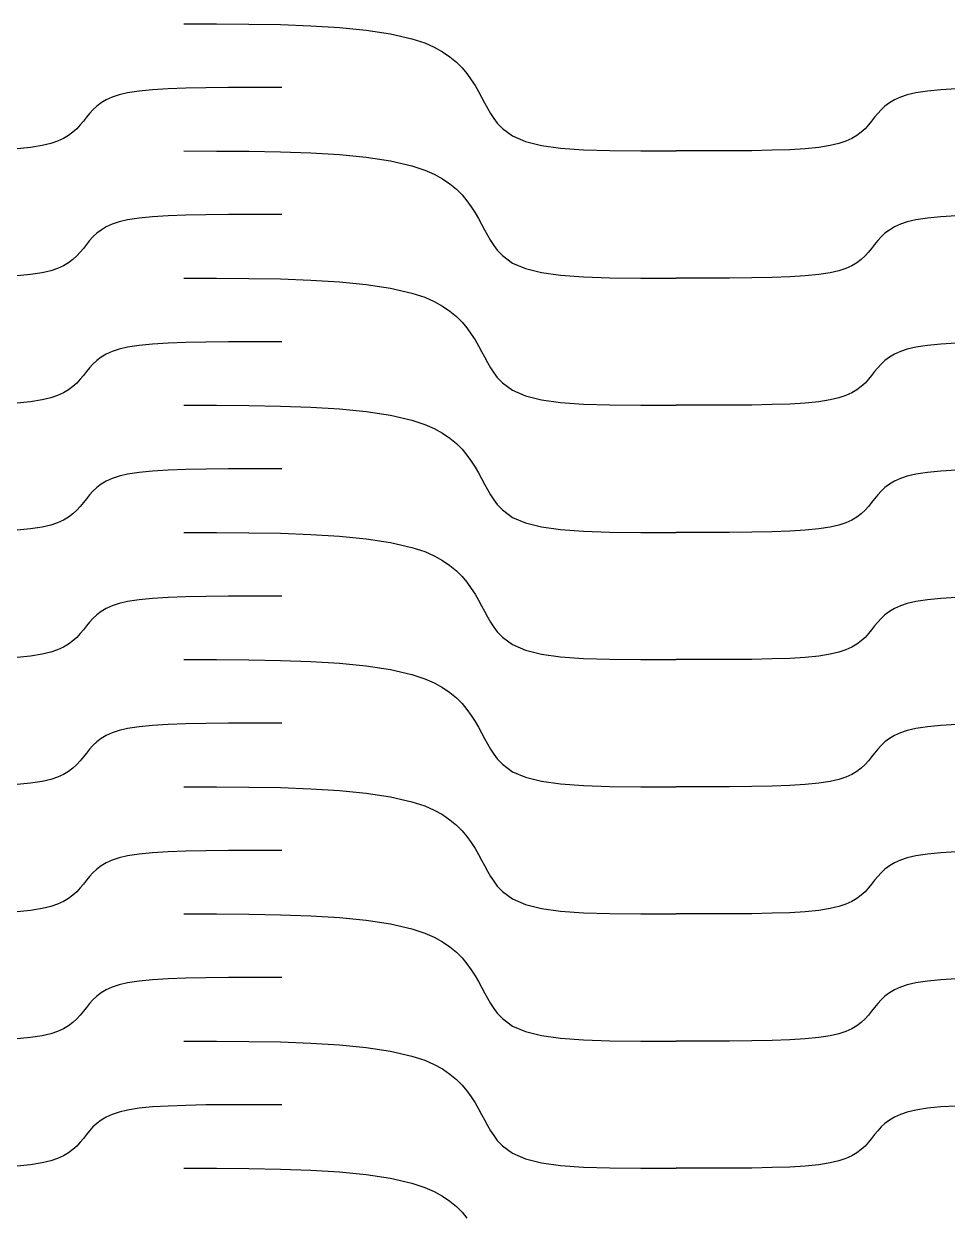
# Model space of a CAD drawing. Extents: x -53 to 53, y -74 to 74.
# Drawn here: x -27.9 to -3.3, y 0.07 to 31.81 of the extents above; entities that cross this region are included whole.
import ezdxf

# ---------------------------------------------------------------- set-up
doc = ezdxf.new("R2010")
doc.units = 0
doc.header["$MEASUREMENT"] = 0
doc.layers.get('0').update_dxf_attribs({"linetype": 'CONTINUOUS'})

msp = doc.modelspace()

# ---------------------------------------------------------------- linework, layer by layer
for p, q in [((-23.644, 31.811), (-22.771, 31.81)), ((-22.771, 31.81), (-21.908, 31.804)), ((-21.908, 31.804), (-21.067, 31.79)), ((-21.067, 31.79), (-20.259, 31.761)), ((-20.259, 31.761), (-19.494, 31.714)), ((-19.494, 31.714), (-18.783, 31.643)), ((-18.783, 31.643), (-18.137, 31.544)), ((-18.137, 31.544), (-17.566, 31.413)), ((-17.566, 31.413), (-17.225, 31.301)), ((-17.225, 31.301), (-16.971, 31.191)), ((-16.971, 31.191), (-16.748, 31.068)), ((-16.748, 31.068), (-16.552, 30.934)), ((-16.552, 30.934), (-16.38, 30.791)), ((-16.38, 30.791), (-16.23, 30.64)), ((-16.23, 30.64), (-16.098, 30.484)), ((-16.098, 30.484), (-15.982, 30.322)), ((-15.982, 30.322), (-15.883, 30.164)), ((-15.883, 30.164), (-15.795, 30.012)), ((-25.552, 29.859), (-25.71, 29.787)), ((-25.367, 29.921), (-25.552, 29.859)), ((-25.139, 29.973), (-25.367, 29.921)), ((-24.832, 30.021), (-25.139, 29.973)), ((-24.473, 30.056), (-24.832, 30.021)), ((-24.059, 30.082), (-24.473, 30.056)), ((-23.587, 30.099), (-24.059, 30.082)), ((-23.052, 30.109), (-23.587, 30.099)), ((-22.45, 30.114), (-23.052, 30.109)), ((-21.778, 30.116), (-22.45, 30.114)), ((-21.031, 30.117), (-21.778, 30.116)), ((-15.795, 30.012), (-15.713, 29.86)), ((-15.713, 29.86), (-15.633, 29.71)), ((-4.552, 29.859), (-4.71, 29.787)), ((-4.367, 29.921), (-4.552, 29.859)), ((-4.139, 29.973), (-4.367, 29.921)), ((-3.832, 30.021), (-4.139, 29.973)), ((-3.473, 30.056), (-3.832, 30.021)), ((-3.059, 30.082), (-3.473, 30.056)), ((-26.063, 29.523), (-26.154, 29.424)), ((-25.962, 29.618), (-26.063, 29.523)), ((-25.845, 29.706), (-25.962, 29.618)), ((-25.71, 29.787), (-25.845, 29.706)), ((-15.633, 29.71), (-15.554, 29.565)), ((-15.554, 29.565), (-15.473, 29.425)), ((-5.063, 29.523), (-5.154, 29.424)), ((-4.962, 29.618), (-5.063, 29.523)), ((-4.845, 29.706), (-4.962, 29.618)), ((-4.71, 29.787), (-4.845, 29.706)), ((-26.319, 29.218), (-26.402, 29.116)), ((-26.238, 29.322), (-26.319, 29.218)), ((-26.154, 29.424), (-26.238, 29.322)), ((-15.473, 29.425), (-15.386, 29.292)), ((-15.386, 29.292), (-15.292, 29.168)), ((-5.319, 29.218), (-5.402, 29.116)), ((-5.238, 29.322), (-5.319, 29.218)), ((-5.154, 29.424), (-5.238, 29.322)), ((-26.595, 28.922), (-26.711, 28.834)), ((-26.493, 29.016), (-26.595, 28.922)), ((-26.402, 29.116), (-26.493, 29.016)), ((-15.292, 29.168), (-15.156, 29.023)), ((-15.156, 29.023), (-14.882, 28.826)), ((-5.595, 28.922), (-5.711, 28.834)), ((-5.493, 29.016), (-5.595, 28.922)), ((-5.402, 29.116), (-5.493, 29.016)), ((-27.418, 28.566), (-27.725, 28.519)), ((-27.189, 28.619), (-27.418, 28.566)), ((-27.005, 28.681), (-27.189, 28.619)), ((-26.847, 28.753), (-27.005, 28.681)), ((-26.711, 28.834), (-26.847, 28.753)), ((-14.882, 28.826), (-14.537, 28.678)), ((-14.537, 28.678), (-14.113, 28.571)), ((-14.113, 28.571), (-13.603, 28.5)), ((-6.418, 28.566), (-6.725, 28.519)), ((-6.189, 28.619), (-6.418, 28.566)), ((-6.005, 28.681), (-6.189, 28.619)), ((-5.847, 28.753), (-6.005, 28.681)), ((-5.711, 28.834), (-5.847, 28.753)), ((-27.725, 28.519), (-28.084, 28.483)), ((-23.644, 28.423), (-22.771, 28.422)), ((-22.771, 28.422), (-21.908, 28.417)), ((-21.908, 28.417), (-21.067, 28.402)), ((-21.067, 28.402), (-20.259, 28.374)), ((-20.259, 28.374), (-19.494, 28.326)), ((-19.494, 28.326), (-18.783, 28.256)), ((-18.783, 28.256), (-18.137, 28.157)), ((-13.603, 28.5), (-12.997, 28.456)), ((-12.997, 28.456), (-12.288, 28.433)), ((-12.288, 28.433), (-11.467, 28.424)), ((-11.467, 28.424), (-10.525, 28.423)), ((-9.779, 28.423), (-10.525, 28.423)), ((-9.107, 28.425), (-9.779, 28.423)), ((-8.505, 28.43), (-9.107, 28.425)), ((-7.97, 28.441), (-8.505, 28.43)), ((-7.498, 28.458), (-7.97, 28.441)), ((-7.084, 28.483), (-7.498, 28.458)), ((-6.725, 28.519), (-7.084, 28.483)), ((-18.137, 28.157), (-17.566, 28.026)), ((-17.566, 28.026), (-17.225, 27.914)), ((-17.225, 27.914), (-16.971, 27.804)), ((-16.971, 27.804), (-16.748, 27.681)), ((-16.748, 27.681), (-16.552, 27.547)), ((-16.552, 27.547), (-16.38, 27.404)), ((-16.38, 27.404), (-16.23, 27.253)), ((-16.23, 27.253), (-16.098, 27.096)), ((-16.098, 27.096), (-15.982, 26.935)), ((-24.473, 26.669), (-24.832, 26.633)), ((-24.059, 26.694), (-24.473, 26.669)), ((-23.587, 26.711), (-24.059, 26.694)), ((-23.052, 26.722), (-23.587, 26.711)), ((-22.45, 26.727), (-23.052, 26.722)), ((-21.778, 26.729), (-22.45, 26.727)), ((-21.031, 26.729), (-21.778, 26.729)), ((-15.982, 26.935), (-15.883, 26.777)), ((-15.883, 26.777), (-15.795, 26.624)), ((-3.473, 26.669), (-3.832, 26.633)), ((-3.059, 26.694), (-3.473, 26.669)), ((-25.71, 26.399), (-25.845, 26.318)), ((-25.552, 26.471), (-25.71, 26.399)), ((-25.367, 26.533), (-25.552, 26.471)), ((-25.139, 26.586), (-25.367, 26.533)), ((-24.832, 26.633), (-25.139, 26.586)), ((-15.795, 26.624), (-15.713, 26.472)), ((-15.713, 26.472), (-15.633, 26.323)), ((-4.71, 26.399), (-4.845, 26.318)), ((-4.552, 26.471), (-4.71, 26.399)), ((-4.367, 26.533), (-4.552, 26.471)), ((-4.139, 26.586), (-4.367, 26.533)), ((-3.832, 26.633), (-4.139, 26.586)), ((-26.154, 26.037), (-26.238, 25.934)), ((-26.063, 26.136), (-26.154, 26.037)), ((-25.962, 26.23), (-26.063, 26.136)), ((-25.845, 26.318), (-25.962, 26.23)), ((-15.633, 26.323), (-15.554, 26.178)), ((-15.554, 26.178), (-15.473, 26.038)), ((-15.473, 26.038), (-15.386, 25.905)), ((-5.154, 26.037), (-5.238, 25.934)), ((-5.063, 26.136), (-5.154, 26.037)), ((-4.962, 26.23), (-5.063, 26.136)), ((-4.845, 26.318), (-4.962, 26.23)), ((-26.402, 25.728), (-26.493, 25.629)), ((-26.319, 25.83), (-26.402, 25.728)), ((-26.238, 25.934), (-26.319, 25.83)), ((-15.386, 25.905), (-15.292, 25.78)), ((-15.292, 25.78), (-15.156, 25.636)), ((-5.402, 25.728), (-5.493, 25.629)), ((-5.319, 25.83), (-5.402, 25.728)), ((-5.238, 25.934), (-5.319, 25.83)), ((-26.711, 25.446), (-26.847, 25.365)), ((-26.595, 25.535), (-26.711, 25.446)), ((-26.493, 25.629), (-26.595, 25.535)), ((-15.156, 25.636), (-14.882, 25.439)), ((-14.882, 25.439), (-14.537, 25.291)), ((-5.711, 25.446), (-5.847, 25.365)), ((-5.595, 25.535), (-5.711, 25.446)), ((-5.493, 25.629), (-5.595, 25.535)), ((-27.725, 25.132), (-28.084, 25.096)), ((-27.418, 25.179), (-27.725, 25.132)), ((-27.189, 25.232), (-27.418, 25.179)), ((-27.005, 25.293), (-27.189, 25.232)), ((-26.847, 25.365), (-27.005, 25.293)), ((-14.537, 25.291), (-14.113, 25.184)), ((-14.113, 25.184), (-13.603, 25.112)), ((-13.603, 25.112), (-12.997, 25.068)), ((-7.084, 25.096), (-7.498, 25.07)), ((-6.725, 25.132), (-7.084, 25.096)), ((-6.418, 25.179), (-6.725, 25.132)), ((-6.189, 25.232), (-6.418, 25.179)), ((-6.005, 25.293), (-6.189, 25.232)), ((-5.847, 25.365), (-6.005, 25.293)), ((-23.644, 25.036), (-22.771, 25.035)), ((-22.771, 25.035), (-21.908, 25.03)), ((-21.908, 25.03), (-21.067, 25.015)), ((-21.067, 25.015), (-20.259, 24.986)), ((-20.259, 24.986), (-19.494, 24.939)), ((-19.494, 24.939), (-18.783, 24.868)), ((-18.783, 24.868), (-18.137, 24.77)), ((-18.137, 24.77), (-17.566, 24.638)), ((-12.997, 25.068), (-12.288, 25.045)), ((-12.288, 25.045), (-11.467, 25.037)), ((-11.467, 25.037), (-10.525, 25.035)), ((-9.779, 25.036), (-10.525, 25.035)), ((-9.107, 25.038), (-9.779, 25.036)), ((-8.505, 25.043), (-9.107, 25.038)), ((-7.97, 25.053), (-8.505, 25.043)), ((-7.498, 25.07), (-7.97, 25.053)), ((-17.566, 24.638), (-17.225, 24.527)), ((-17.225, 24.527), (-16.971, 24.416)), ((-16.971, 24.416), (-16.748, 24.293)), ((-16.748, 24.293), (-16.552, 24.16)), ((-16.552, 24.16), (-16.38, 24.016)), ((-16.38, 24.016), (-16.23, 23.866)), ((-16.23, 23.866), (-16.098, 23.709)), ((-16.098, 23.709), (-15.982, 23.548)), ((-15.982, 23.548), (-15.883, 23.39)), ((-25.139, 23.198), (-25.367, 23.146)), ((-24.832, 23.246), (-25.139, 23.198)), ((-24.473, 23.281), (-24.832, 23.246)), ((-24.059, 23.307), (-24.473, 23.281)), ((-23.587, 23.324), (-24.059, 23.307)), ((-23.052, 23.334), (-23.587, 23.324)), ((-22.45, 23.34), (-23.052, 23.334)), ((-21.778, 23.342), (-22.45, 23.34)), ((-21.031, 23.342), (-21.778, 23.342)), ((-15.883, 23.39), (-15.795, 23.237)), ((-15.795, 23.237), (-15.713, 23.085)), ((-4.139, 23.198), (-4.367, 23.146)), ((-3.832, 23.246), (-4.139, 23.198)), ((-3.473, 23.281), (-3.832, 23.246)), ((-3.059, 23.307), (-3.473, 23.281)), ((-25.845, 22.931), (-25.962, 22.843)), ((-25.71, 23.012), (-25.845, 22.931)), ((-25.552, 23.084), (-25.71, 23.012)), ((-25.367, 23.146), (-25.552, 23.084)), ((-15.713, 23.085), (-15.633, 22.936)), ((-15.633, 22.936), (-15.554, 22.79)), ((-4.845, 22.931), (-4.962, 22.843)), ((-4.71, 23.012), (-4.845, 22.931)), ((-4.552, 23.084), (-4.71, 23.012)), ((-4.367, 23.146), (-4.552, 23.084)), ((-26.238, 22.547), (-26.319, 22.443)), ((-26.154, 22.649), (-26.238, 22.547)), ((-26.063, 22.748), (-26.154, 22.649)), ((-25.962, 22.843), (-26.063, 22.748)), ((-15.554, 22.79), (-15.473, 22.65)), ((-15.473, 22.65), (-15.386, 22.517)), ((-5.238, 22.547), (-5.319, 22.443)), ((-5.154, 22.649), (-5.238, 22.547)), ((-5.063, 22.748), (-5.154, 22.649)), ((-4.962, 22.843), (-5.063, 22.748)), ((-26.493, 22.242), (-26.595, 22.147)), ((-26.402, 22.341), (-26.493, 22.242)), ((-26.319, 22.443), (-26.402, 22.341)), ((-15.386, 22.517), (-15.292, 22.393)), ((-15.292, 22.393), (-15.156, 22.248)), ((-15.156, 22.248), (-14.882, 22.051)), ((-5.493, 22.242), (-5.595, 22.147)), ((-5.402, 22.341), (-5.493, 22.242)), ((-5.319, 22.443), (-5.402, 22.341)), ((-27.005, 21.906), (-27.189, 21.844)), ((-26.847, 21.978), (-27.005, 21.906)), ((-26.711, 22.059), (-26.847, 21.978)), ((-26.595, 22.147), (-26.711, 22.059)), ((-14.882, 22.051), (-14.537, 21.903)), ((-14.537, 21.903), (-14.113, 21.796)), ((-6.005, 21.906), (-6.189, 21.844)), ((-5.847, 21.978), (-6.005, 21.906)), ((-5.711, 22.059), (-5.847, 21.978)), ((-5.595, 22.147), (-5.711, 22.059)), ((-27.725, 21.744), (-28.084, 21.709)), ((-27.418, 21.791), (-27.725, 21.744)), ((-27.189, 21.844), (-27.418, 21.791)), ((-23.644, 21.648), (-22.771, 21.648)), ((-22.771, 21.648), (-21.908, 21.642)), ((-21.908, 21.642), (-21.067, 21.627)), ((-21.067, 21.627), (-20.259, 21.599)), ((-20.259, 21.599), (-19.494, 21.551)), ((-14.113, 21.796), (-13.603, 21.725)), ((-13.603, 21.725), (-12.997, 21.681)), ((-12.997, 21.681), (-12.288, 21.658)), ((-12.288, 21.658), (-11.467, 21.649)), ((-11.467, 21.649), (-10.525, 21.648)), ((-9.779, 21.648), (-10.525, 21.648)), ((-9.107, 21.65), (-9.779, 21.648)), ((-8.505, 21.656), (-9.107, 21.65)), ((-7.97, 21.666), (-8.505, 21.656)), ((-7.498, 21.683), (-7.97, 21.666)), ((-7.084, 21.709), (-7.498, 21.683)), ((-6.725, 21.744), (-7.084, 21.709)), ((-6.418, 21.791), (-6.725, 21.744)), ((-6.189, 21.844), (-6.418, 21.791)), ((-19.494, 21.551), (-18.783, 21.481)), ((-18.783, 21.481), (-18.137, 21.382)), ((-18.137, 21.382), (-17.566, 21.251)), ((-17.566, 21.251), (-17.225, 21.139)), ((-17.225, 21.139), (-16.971, 21.029)), ((-16.971, 21.029), (-16.748, 20.906)), ((-16.748, 20.906), (-16.552, 20.772)), ((-16.552, 20.772), (-16.38, 20.629)), ((-16.38, 20.629), (-16.23, 20.478)), ((-16.23, 20.478), (-16.098, 20.321)), ((-16.098, 20.321), (-15.982, 20.16)), ((-15.982, 20.16), (-15.883, 20.002)), ((-15.883, 20.002), (-15.795, 19.849)), ((-25.552, 19.696), (-25.71, 19.624)), ((-25.367, 19.758), (-25.552, 19.696)), ((-25.139, 19.811), (-25.367, 19.758)), ((-24.832, 19.858), (-25.139, 19.811)), ((-24.473, 19.894), (-24.832, 19.858)), ((-24.059, 19.919), (-24.473, 19.894)), ((-23.587, 19.936), (-24.059, 19.919)), ((-23.052, 19.947), (-23.587, 19.936)), ((-22.45, 19.952), (-23.052, 19.947)), ((-21.778, 19.954), (-22.45, 19.952)), ((-21.031, 19.954), (-21.778, 19.954)), ((-15.795, 19.849), (-15.713, 19.697)), ((-15.713, 19.697), (-15.633, 19.548)), ((-4.552, 19.696), (-4.71, 19.624)), ((-4.367, 19.758), (-4.552, 19.696)), ((-4.139, 19.811), (-4.367, 19.758)), ((-3.832, 19.858), (-4.139, 19.811)), ((-3.473, 19.894), (-3.832, 19.858)), ((-3.059, 19.919), (-3.473, 19.894)), ((-26.063, 19.361), (-26.154, 19.262)), ((-25.962, 19.455), (-26.063, 19.361)), ((-25.845, 19.544), (-25.962, 19.455)), ((-25.71, 19.624), (-25.845, 19.544)), ((-15.633, 19.548), (-15.554, 19.403)), ((-15.554, 19.403), (-15.473, 19.263)), ((-5.063, 19.361), (-5.154, 19.262)), ((-4.962, 19.455), (-5.063, 19.361)), ((-4.845, 19.544), (-4.962, 19.455)), ((-4.71, 19.624), (-4.845, 19.544)), ((-26.319, 19.056), (-26.402, 18.953)), ((-26.238, 19.159), (-26.319, 19.056)), ((-26.154, 19.262), (-26.238, 19.159)), ((-15.473, 19.263), (-15.386, 19.13)), ((-15.386, 19.13), (-15.292, 19.005)), ((-5.319, 19.056), (-5.402, 18.953)), ((-5.238, 19.159), (-5.319, 19.056)), ((-5.154, 19.262), (-5.238, 19.159)), ((-26.595, 18.76), (-26.711, 18.671)), ((-26.493, 18.854), (-26.595, 18.76)), ((-26.402, 18.953), (-26.493, 18.854)), ((-15.292, 19.005), (-15.156, 18.861)), ((-15.156, 18.861), (-14.882, 18.664)), ((-5.595, 18.76), (-5.711, 18.671)), ((-5.493, 18.854), (-5.595, 18.76)), ((-5.402, 18.953), (-5.493, 18.854)), ((-27.189, 18.457), (-27.418, 18.404)), ((-27.005, 18.518), (-27.189, 18.457)), ((-26.847, 18.59), (-27.005, 18.518)), ((-26.711, 18.671), (-26.847, 18.59)), ((-14.882, 18.664), (-14.537, 18.516)), ((-14.537, 18.516), (-14.113, 18.409)), ((-14.113, 18.409), (-13.603, 18.337)), ((-6.189, 18.457), (-6.418, 18.404)), ((-6.005, 18.518), (-6.189, 18.457)), ((-5.847, 18.59), (-6.005, 18.518)), ((-5.711, 18.671), (-5.847, 18.59)), ((-27.725, 18.357), (-28.084, 18.321)), ((-27.418, 18.404), (-27.725, 18.357)), ((-23.644, 18.261), (-22.771, 18.26)), ((-22.771, 18.26), (-21.908, 18.255)), ((-21.908, 18.255), (-21.067, 18.24)), ((-21.067, 18.24), (-20.259, 18.211)), ((-20.259, 18.211), (-19.494, 18.164)), ((-19.494, 18.164), (-18.783, 18.093)), ((-18.783, 18.093), (-18.137, 17.995)), ((-13.603, 18.337), (-12.997, 18.293)), ((-12.997, 18.293), (-12.288, 18.271)), ((-12.288, 18.271), (-11.467, 18.262)), ((-11.467, 18.262), (-10.525, 18.261)), ((-9.779, 18.261), (-10.525, 18.261)), ((-9.107, 18.263), (-9.779, 18.261)), ((-8.505, 18.268), (-9.107, 18.263)), ((-7.97, 18.278), (-8.505, 18.268)), ((-7.498, 18.296), (-7.97, 18.278)), ((-7.084, 18.321), (-7.498, 18.296)), ((-6.725, 18.357), (-7.084, 18.321)), ((-6.418, 18.404), (-6.725, 18.357)), ((-18.137, 17.995), (-17.566, 17.863)), ((-17.566, 17.863), (-17.225, 17.752)), ((-17.225, 17.752), (-16.971, 17.641)), ((-16.971, 17.641), (-16.748, 17.518)), ((-16.748, 17.518), (-16.552, 17.385)), ((-16.552, 17.385), (-16.38, 17.241)), ((-16.38, 17.241), (-16.23, 17.091)), ((-16.23, 17.091), (-16.098, 16.934)), ((-16.098, 16.934), (-15.982, 16.773)), ((-24.473, 16.506), (-24.832, 16.471)), ((-24.059, 16.532), (-24.473, 16.506)), ((-23.587, 16.549), (-24.059, 16.532)), ((-23.052, 16.559), (-23.587, 16.549)), ((-22.45, 16.565), (-23.052, 16.559)), ((-21.778, 16.567), (-22.45, 16.565)), ((-21.031, 16.567), (-21.778, 16.567)), ((-15.982, 16.773), (-15.883, 16.615)), ((-15.883, 16.615), (-15.795, 16.462)), ((-3.473, 16.506), (-3.832, 16.471)), ((-3.059, 16.532), (-3.473, 16.506)), ((-25.71, 16.237), (-25.845, 16.156)), ((-25.552, 16.309), (-25.71, 16.237)), ((-25.367, 16.371), (-25.552, 16.309)), ((-25.139, 16.423), (-25.367, 16.371)), ((-24.832, 16.471), (-25.139, 16.423)), ((-15.795, 16.462), (-15.713, 16.31)), ((-15.713, 16.31), (-15.633, 16.161)), ((-4.71, 16.237), (-4.845, 16.156)), ((-4.552, 16.309), (-4.71, 16.237)), ((-4.367, 16.371), (-4.552, 16.309)), ((-4.139, 16.423), (-4.367, 16.371)), ((-3.832, 16.471), (-4.139, 16.423)), ((-26.154, 15.874), (-26.238, 15.772)), ((-26.063, 15.973), (-26.154, 15.874)), ((-25.962, 16.068), (-26.063, 15.973)), ((-25.845, 16.156), (-25.962, 16.068)), ((-15.633, 16.161), (-15.554, 16.015)), ((-15.554, 16.015), (-15.473, 15.875)), ((-15.473, 15.875), (-15.386, 15.742)), ((-5.154, 15.874), (-5.238, 15.772)), ((-5.063, 15.973), (-5.154, 15.874)), ((-4.962, 16.068), (-5.063, 15.973)), ((-4.845, 16.156), (-4.962, 16.068)), ((-26.402, 15.566), (-26.493, 15.467)), ((-26.319, 15.668), (-26.402, 15.566)), ((-26.238, 15.772), (-26.319, 15.668)), ((-15.386, 15.742), (-15.292, 15.618)), ((-15.292, 15.618), (-15.156, 15.473)), ((-5.402, 15.566), (-5.493, 15.467)), ((-5.319, 15.668), (-5.402, 15.566)), ((-5.238, 15.772), (-5.319, 15.668)), ((-26.711, 15.284), (-26.847, 15.203)), ((-26.595, 15.372), (-26.711, 15.284)), ((-26.493, 15.467), (-26.595, 15.372)), ((-15.156, 15.473), (-14.882, 15.276)), ((-14.882, 15.276), (-14.537, 15.128)), ((-5.711, 15.284), (-5.847, 15.203)), ((-5.595, 15.372), (-5.711, 15.284)), ((-5.493, 15.467), (-5.595, 15.372)), ((-27.725, 14.969), (-28.084, 14.934)), ((-27.418, 15.017), (-27.725, 14.969)), ((-27.189, 15.069), (-27.418, 15.017)), ((-27.005, 15.131), (-27.189, 15.069)), ((-26.847, 15.203), (-27.005, 15.131)), ((-14.537, 15.128), (-14.113, 15.022)), ((-14.113, 15.022), (-13.603, 14.95)), ((-13.603, 14.95), (-12.997, 14.906)), ((-7.084, 14.934), (-7.498, 14.908)), ((-6.725, 14.969), (-7.084, 14.934)), ((-6.418, 15.017), (-6.725, 14.969)), ((-6.189, 15.069), (-6.418, 15.017)), ((-6.005, 15.131), (-6.189, 15.069)), ((-5.847, 15.203), (-6.005, 15.131)), ((-23.644, 14.873), (-22.771, 14.873)), ((-22.771, 14.873), (-21.908, 14.867)), ((-21.908, 14.867), (-21.067, 14.852)), ((-21.067, 14.852), (-20.259, 14.824)), ((-20.259, 14.824), (-19.494, 14.776)), ((-19.494, 14.776), (-18.783, 14.706)), ((-18.783, 14.706), (-18.137, 14.607)), ((-18.137, 14.607), (-17.566, 14.476)), ((-12.997, 14.906), (-12.288, 14.883)), ((-12.288, 14.883), (-11.467, 14.874)), ((-11.467, 14.874), (-10.525, 14.873)), ((-9.779, 14.873), (-10.525, 14.873)), ((-9.107, 14.875), (-9.779, 14.873)), ((-8.505, 14.881), (-9.107, 14.875)), ((-7.97, 14.891), (-8.505, 14.881)), ((-7.498, 14.908), (-7.97, 14.891)), ((-17.566, 14.476), (-17.225, 14.364)), ((-17.225, 14.364), (-16.971, 14.254)), ((-16.971, 14.254), (-16.748, 14.131)), ((-16.748, 14.131), (-16.552, 13.997)), ((-16.552, 13.997), (-16.38, 13.854)), ((-16.38, 13.854), (-16.23, 13.703)), ((-16.23, 13.703), (-16.098, 13.546)), ((-16.098, 13.546), (-15.982, 13.385)), ((-15.982, 13.385), (-15.883, 13.227)), ((-25.139, 13.036), (-25.367, 12.983)), ((-24.832, 13.083), (-25.139, 13.036)), ((-24.473, 13.119), (-24.832, 13.083)), ((-24.059, 13.144), (-24.473, 13.119)), ((-23.587, 13.161), (-24.059, 13.144)), ((-23.052, 13.172), (-23.587, 13.161)), ((-22.45, 13.177), (-23.052, 13.172)), ((-21.778, 13.179), (-22.45, 13.177)), ((-21.031, 13.179), (-21.778, 13.179)), ((-15.883, 13.227), (-15.795, 13.074)), ((-15.795, 13.074), (-15.713, 12.923)), ((-4.139, 13.036), (-4.367, 12.983)), ((-3.832, 13.083), (-4.139, 13.036)), ((-3.473, 13.119), (-3.832, 13.083)), ((-3.059, 13.144), (-3.473, 13.119)), ((-25.845, 12.769), (-25.962, 12.68)), ((-25.71, 12.849), (-25.845, 12.769)), ((-25.552, 12.921), (-25.71, 12.849)), ((-25.367, 12.983), (-25.552, 12.921)), ((-15.713, 12.923), (-15.633, 12.773)), ((-15.633, 12.773), (-15.554, 12.628)), ((-4.845, 12.769), (-4.962, 12.68)), ((-4.71, 12.849), (-4.845, 12.769)), ((-4.552, 12.921), (-4.71, 12.849)), ((-4.367, 12.983), (-4.552, 12.921)), ((-26.238, 12.385), (-26.319, 12.281)), ((-26.154, 12.487), (-26.238, 12.385)), ((-26.063, 12.586), (-26.154, 12.487)), ((-25.962, 12.68), (-26.063, 12.586)), ((-15.554, 12.628), (-15.473, 12.488)), ((-15.473, 12.488), (-15.386, 12.355)), ((-5.238, 12.385), (-5.319, 12.281)), ((-5.154, 12.487), (-5.238, 12.385)), ((-5.063, 12.586), (-5.154, 12.487)), ((-4.962, 12.68), (-5.063, 12.586)), ((-26.493, 12.079), (-26.595, 11.985)), ((-26.402, 12.178), (-26.493, 12.079)), ((-26.319, 12.281), (-26.402, 12.178)), ((-15.386, 12.355), (-15.292, 12.23)), ((-15.292, 12.23), (-15.156, 12.086)), ((-15.156, 12.086), (-14.882, 11.889)), ((-5.493, 12.079), (-5.595, 11.985)), ((-5.402, 12.178), (-5.493, 12.079)), ((-5.319, 12.281), (-5.402, 12.178)), ((-27.005, 11.743), (-27.189, 11.682)), ((-26.847, 11.816), (-27.005, 11.743)), ((-26.711, 11.896), (-26.847, 11.816)), ((-26.595, 11.985), (-26.711, 11.896)), ((-14.882, 11.889), (-14.537, 11.741)), ((-6.005, 11.743), (-6.189, 11.682)), ((-5.847, 11.816), (-6.005, 11.743)), ((-5.711, 11.896), (-5.847, 11.816)), ((-5.595, 11.985), (-5.711, 11.896)), ((-27.725, 11.582), (-28.084, 11.546)), ((-27.418, 11.629), (-27.725, 11.582)), ((-27.189, 11.682), (-27.418, 11.629)), ((-23.644, 11.486), (-22.771, 11.485)), ((-22.771, 11.485), (-21.908, 11.48)), ((-21.908, 11.48), (-21.067, 11.465)), ((-21.067, 11.465), (-20.259, 11.436)), ((-20.259, 11.436), (-19.494, 11.389)), ((-14.537, 11.741), (-14.113, 11.634)), ((-14.113, 11.634), (-13.603, 11.562)), ((-13.603, 11.562), (-12.997, 11.518)), ((-12.997, 11.518), (-12.288, 11.496)), ((-12.288, 11.496), (-11.467, 11.487)), ((-11.467, 11.487), (-10.525, 11.486)), ((-9.779, 11.486), (-10.525, 11.486)), ((-9.107, 11.488), (-9.779, 11.486)), ((-8.505, 11.493), (-9.107, 11.488)), ((-7.97, 11.504), (-8.505, 11.493)), ((-7.498, 11.521), (-7.97, 11.504)), ((-7.084, 11.546), (-7.498, 11.521)), ((-6.725, 11.582), (-7.084, 11.546)), ((-6.418, 11.629), (-6.725, 11.582)), ((-6.189, 11.682), (-6.418, 11.629)), ((-19.494, 11.389), (-18.783, 11.318)), ((-18.783, 11.318), (-18.137, 11.22)), ((-18.137, 11.22), (-17.566, 11.089)), ((-17.566, 11.089), (-17.225, 10.977)), ((-17.225, 10.977), (-16.971, 10.866)), ((-16.971, 10.866), (-16.748, 10.744)), ((-16.748, 10.744), (-16.552, 10.61)), ((-16.552, 10.61), (-16.38, 10.467)), ((-16.38, 10.467), (-16.23, 10.316)), ((-16.23, 10.316), (-16.098, 10.159)), ((-16.098, 10.159), (-15.982, 9.998)), ((-15.982, 9.998), (-15.883, 9.84)), ((-15.883, 9.84), (-15.795, 9.687)), ((-25.552, 9.534), (-25.71, 9.462)), ((-25.367, 9.596), (-25.552, 9.534)), ((-25.139, 9.648), (-25.367, 9.596)), ((-24.832, 9.696), (-25.139, 9.648)), ((-24.473, 9.731), (-24.832, 9.696)), ((-24.059, 9.757), (-24.473, 9.731)), ((-23.587, 9.774), (-24.059, 9.757)), ((-23.052, 9.784), (-23.587, 9.774)), ((-22.45, 9.79), (-23.052, 9.784)), ((-21.778, 9.792), (-22.45, 9.79)), ((-21.031, 9.792), (-21.778, 9.792)), ((-15.795, 9.687), (-15.713, 9.535)), ((-15.713, 9.535), (-15.633, 9.386)), ((-4.552, 9.534), (-4.71, 9.462)), ((-4.367, 9.596), (-4.552, 9.534)), ((-4.139, 9.648), (-4.367, 9.596)), ((-3.832, 9.696), (-4.139, 9.648)), ((-3.473, 9.731), (-3.832, 9.696)), ((-3.059, 9.757), (-3.473, 9.731)), ((-25.962, 9.293), (-26.063, 9.198)), ((-25.845, 9.381), (-25.962, 9.293)), ((-25.71, 9.462), (-25.845, 9.381)), ((-15.633, 9.386), (-15.554, 9.24)), ((-15.554, 9.24), (-15.473, 9.101)), ((-4.962, 9.293), (-5.063, 9.198)), ((-4.845, 9.381), (-4.962, 9.293)), ((-4.71, 9.462), (-4.845, 9.381)), ((-26.319, 8.893), (-26.402, 8.791)), ((-26.238, 8.997), (-26.319, 8.893)), ((-26.154, 9.099), (-26.238, 8.997)), ((-26.063, 9.198), (-26.154, 9.099)), ((-15.473, 9.101), (-15.386, 8.968)), ((-15.386, 8.968), (-15.292, 8.843)), ((-5.319, 8.893), (-5.402, 8.791)), ((-5.238, 8.997), (-5.319, 8.893)), ((-5.154, 9.099), (-5.238, 8.997)), ((-5.063, 9.198), (-5.154, 9.099)), ((-26.595, 8.597), (-26.711, 8.509)), ((-26.493, 8.692), (-26.595, 8.597)), ((-26.402, 8.791), (-26.493, 8.692)), ((-15.292, 8.843), (-15.156, 8.698)), ((-15.156, 8.698), (-14.882, 8.502)), ((-5.595, 8.597), (-5.711, 8.509)), ((-5.493, 8.692), (-5.595, 8.597)), ((-5.402, 8.791), (-5.493, 8.692)), ((-27.189, 8.294), (-27.418, 8.242)), ((-27.005, 8.356), (-27.189, 8.294)), ((-26.847, 8.428), (-27.005, 8.356)), ((-26.711, 8.509), (-26.847, 8.428)), ((-14.882, 8.502), (-14.537, 8.353)), ((-14.537, 8.353), (-14.113, 8.247)), ((-6.189, 8.294), (-6.418, 8.242)), ((-6.005, 8.356), (-6.189, 8.294)), ((-5.847, 8.428), (-6.005, 8.356)), ((-5.711, 8.509), (-5.847, 8.428)), ((-27.725, 8.194), (-28.084, 8.159)), ((-27.418, 8.242), (-27.725, 8.194)), ((-23.644, 8.098), (-22.771, 8.098)), ((-22.771, 8.098), (-21.908, 8.092)), ((-21.908, 8.092), (-21.067, 8.078)), ((-21.067, 8.078), (-20.259, 8.049)), ((-20.259, 8.049), (-19.494, 8.001)), ((-19.494, 8.001), (-18.783, 7.931)), ((-14.113, 8.247), (-13.603, 8.175)), ((-13.603, 8.175), (-12.997, 8.131)), ((-12.997, 8.131), (-12.288, 8.108)), ((-12.288, 8.108), (-11.467, 8.1)), ((-11.467, 8.1), (-10.525, 8.098)), ((-9.779, 8.098), (-10.525, 8.098)), ((-9.107, 8.1), (-9.779, 8.098)), ((-8.505, 8.106), (-9.107, 8.1)), ((-7.97, 8.116), (-8.505, 8.106)), ((-7.498, 8.133), (-7.97, 8.116)), ((-7.084, 8.159), (-7.498, 8.133)), ((-6.725, 8.194), (-7.084, 8.159)), ((-6.418, 8.242), (-6.725, 8.194)), ((-18.783, 7.931), (-18.137, 7.832)), ((-18.137, 7.832), (-17.566, 7.701)), ((-17.566, 7.701), (-17.225, 7.589)), ((-17.225, 7.589), (-16.971, 7.479)), ((-16.971, 7.479), (-16.748, 7.356)), ((-16.748, 7.356), (-16.552, 7.222)), ((-16.552, 7.222), (-16.38, 7.079)), ((-16.38, 7.079), (-16.23, 6.928)), ((-16.23, 6.928), (-16.098, 6.771)), ((-16.098, 6.771), (-15.982, 6.61)), ((-24.059, 6.369), (-24.473, 6.344)), ((-23.587, 6.387), (-24.059, 6.369)), ((-23.052, 6.397), (-23.587, 6.387)), ((-22.45, 6.402), (-23.052, 6.397)), ((-21.778, 6.404), (-22.45, 6.402)), ((-21.031, 6.405), (-21.778, 6.404)), ((-15.982, 6.61), (-15.883, 6.452)), ((-15.883, 6.452), (-15.795, 6.299)), ((-3.059, 6.369), (-3.473, 6.344)), ((-25.71, 6.075), (-25.845, 5.994)), ((-25.552, 6.147), (-25.71, 6.075)), ((-25.367, 6.208), (-25.552, 6.147)), ((-25.139, 6.261), (-25.367, 6.208)), ((-24.832, 6.308), (-25.139, 6.261)), ((-24.473, 6.344), (-24.832, 6.308)), ((-15.795, 6.299), (-15.713, 6.148)), ((-15.713, 6.148), (-15.633, 5.998)), ((-4.71, 6.075), (-4.845, 5.994)), ((-4.552, 6.147), (-4.71, 6.075)), ((-4.367, 6.208), (-4.552, 6.147)), ((-4.139, 6.261), (-4.367, 6.208)), ((-3.832, 6.308), (-4.139, 6.261)), ((-3.473, 6.344), (-3.832, 6.308)), ((-26.063, 5.811), (-26.154, 5.712)), ((-25.962, 5.905), (-26.063, 5.811)), ((-25.845, 5.994), (-25.962, 5.905)), ((-15.633, 5.998), (-15.554, 5.853)), ((-15.554, 5.853), (-15.473, 5.713)), ((-15.473, 5.713), (-15.386, 5.58)), ((-5.063, 5.811), (-5.154, 5.712)), ((-4.962, 5.905), (-5.063, 5.811)), ((-4.845, 5.994), (-4.962, 5.905)), ((-26.402, 5.403), (-26.493, 5.304)), ((-26.319, 5.506), (-26.402, 5.403)), ((-26.238, 5.61), (-26.319, 5.506)), ((-26.154, 5.712), (-26.238, 5.61)), ((-15.386, 5.58), (-15.292, 5.456)), ((-15.292, 5.456), (-15.156, 5.311)), ((-5.402, 5.403), (-5.493, 5.304)), ((-5.319, 5.506), (-5.402, 5.403)), ((-5.238, 5.61), (-5.319, 5.506)), ((-5.154, 5.712), (-5.238, 5.61)), ((-26.711, 5.121), (-26.847, 5.041)), ((-26.595, 5.21), (-26.711, 5.121)), ((-26.493, 5.304), (-26.595, 5.21)), ((-15.156, 5.311), (-14.882, 5.114)), ((-14.882, 5.114), (-14.537, 4.966)), ((-5.711, 5.121), (-5.847, 5.041)), ((-5.595, 5.21), (-5.711, 5.121)), ((-5.493, 5.304), (-5.595, 5.21)), ((-27.725, 4.807), (-28.084, 4.771)), ((-27.418, 4.854), (-27.725, 4.807)), ((-27.189, 4.907), (-27.418, 4.854)), ((-27.005, 4.969), (-27.189, 4.907)), ((-26.847, 5.041), (-27.005, 4.969)), ((-14.537, 4.966), (-14.113, 4.859)), ((-14.113, 4.859), (-13.603, 4.787)), ((-13.603, 4.787), (-12.997, 4.744)), ((-7.084, 4.771), (-7.498, 4.746)), ((-6.725, 4.807), (-7.084, 4.771)), ((-6.418, 4.854), (-6.725, 4.807)), ((-6.189, 4.907), (-6.418, 4.854)), ((-6.005, 4.969), (-6.189, 4.907)), ((-5.847, 5.041), (-6.005, 4.969)), ((-23.644, 4.711), (-22.771, 4.71)), ((-22.771, 4.71), (-21.908, 4.705)), ((-21.908, 4.705), (-21.067, 4.69)), ((-21.067, 4.69), (-20.259, 4.661)), ((-20.259, 4.661), (-19.494, 4.614)), ((-19.494, 4.614), (-18.783, 4.543)), ((-18.783, 4.543), (-18.137, 4.445)), ((-18.137, 4.445), (-17.566, 4.314)), ((-12.997, 4.744), (-12.288, 4.721)), ((-12.288, 4.721), (-11.467, 4.712)), ((-11.467, 4.712), (-10.525, 4.711)), ((-9.779, 4.711), (-10.525, 4.711)), ((-9.107, 4.713), (-9.779, 4.711)), ((-8.505, 4.718), (-9.107, 4.713)), ((-7.97, 4.729), (-8.505, 4.718)), ((-7.498, 4.746), (-7.97, 4.729)), ((-17.566, 4.314), (-17.225, 4.202)), ((-17.225, 4.202), (-16.971, 4.092)), ((-16.971, 4.092), (-16.748, 3.969)), ((-16.748, 3.969), (-16.552, 3.835)), ((-16.552, 3.835), (-16.38, 3.692)), ((-16.38, 3.692), (-16.23, 3.541)), ((-16.23, 3.541), (-16.098, 3.384)), ((-16.098, 3.384), (-15.982, 3.223)), ((-15.982, 3.223), (-15.883, 3.065)), ((-25.139, 2.874), (-25.367, 2.821)), ((-24.832, 2.921), (-25.139, 2.874)), ((-24.473, 2.957), (-24.832, 2.921)), ((-24.059, 2.982), (-24.473, 2.957)), ((-23.587, 2.999), (-24.059, 2.982)), ((-23.052, 3.01), (-23.587, 2.999)), ((-22.45, 3.015), (-23.052, 3.01)), ((-21.778, 3.017), (-22.45, 3.015)), ((-21.031, 3.017), (-21.778, 3.017)), ((-15.883, 3.065), (-15.795, 2.912)), ((-15.795, 2.912), (-15.713, 2.76)), ((-4.139, 2.874), (-4.367, 2.821)), ((-3.832, 2.921), (-4.139, 2.874)), ((-3.473, 2.957), (-3.832, 2.921)), ((-3.059, 2.982), (-3.473, 2.957)), ((-25.845, 2.606), (-25.962, 2.518)), ((-25.71, 2.687), (-25.845, 2.606)), ((-25.552, 2.759), (-25.71, 2.687)), ((-25.367, 2.821), (-25.552, 2.759)), ((-15.713, 2.76), (-15.633, 2.611)), ((-15.633, 2.611), (-15.554, 2.466)), ((-4.845, 2.606), (-4.962, 2.518)), ((-4.71, 2.687), (-4.845, 2.606)), ((-4.552, 2.759), (-4.71, 2.687)), ((-4.367, 2.821), (-4.552, 2.759)), ((-26.238, 2.222), (-26.319, 2.118)), ((-26.154, 2.325), (-26.238, 2.222)), ((-26.063, 2.424), (-26.154, 2.325)), ((-25.962, 2.518), (-26.063, 2.424)), ((-15.554, 2.466), (-15.473, 2.326)), ((-15.473, 2.326), (-15.386, 2.193)), ((-5.238, 2.222), (-5.319, 2.118)), ((-5.154, 2.325), (-5.238, 2.222)), ((-5.063, 2.424), (-5.154, 2.325)), ((-4.962, 2.518), (-5.063, 2.424)), ((-26.493, 1.917), (-26.595, 1.822)), ((-26.402, 2.016), (-26.493, 1.917)), ((-26.319, 2.118), (-26.402, 2.016)), ((-15.386, 2.193), (-15.292, 2.068)), ((-15.292, 2.068), (-15.156, 1.924)), ((-15.156, 1.924), (-14.882, 1.727)), ((-5.493, 1.917), (-5.595, 1.822)), ((-5.402, 2.016), (-5.493, 1.917)), ((-5.319, 2.118), (-5.402, 2.016)), ((-26.847, 1.653), (-27.005, 1.581)), ((-26.711, 1.734), (-26.847, 1.653)), ((-26.595, 1.822), (-26.711, 1.734)), ((-14.882, 1.727), (-14.537, 1.578)), ((-5.847, 1.653), (-6.005, 1.581)), ((-5.711, 1.734), (-5.847, 1.653)), ((-5.595, 1.822), (-5.711, 1.734)), ((-27.725, 1.419), (-28.084, 1.384)), ((-27.418, 1.467), (-27.725, 1.419)), ((-27.189, 1.519), (-27.418, 1.467)), ((-27.005, 1.581), (-27.189, 1.519)), ((-23.644, 1.324), (-22.771, 1.323)), ((-22.771, 1.323), (-21.908, 1.317)), ((-21.908, 1.317), (-21.067, 1.303)), ((-21.067, 1.303), (-20.259, 1.274)), ((-20.259, 1.274), (-19.494, 1.227)), ((-14.537, 1.578), (-14.113, 1.472)), ((-14.113, 1.472), (-13.603, 1.4)), ((-13.603, 1.4), (-12.997, 1.356)), ((-12.997, 1.356), (-12.288, 1.333)), ((-12.288, 1.333), (-11.467, 1.325)), ((-11.467, 1.325), (-10.525, 1.323)), ((-9.779, 1.324), (-10.525, 1.323)), ((-9.107, 1.326), (-9.779, 1.324)), ((-8.505, 1.331), (-9.107, 1.326)), ((-7.97, 1.341), (-8.505, 1.331)), ((-7.498, 1.358), (-7.97, 1.341)), ((-7.084, 1.384), (-7.498, 1.358)), ((-6.725, 1.419), (-7.084, 1.384)), ((-6.418, 1.467), (-6.725, 1.419)), ((-6.189, 1.519), (-6.418, 1.467)), ((-6.005, 1.581), (-6.189, 1.519)), ((-19.494, 1.227), (-18.783, 1.156)), ((-18.783, 1.156), (-18.137, 1.057)), ((-18.137, 1.057), (-17.566, 0.926)), ((-17.566, 0.926), (-17.225, 0.814)), ((-17.225, 0.814), (-16.971, 0.704)), ((-16.971, 0.704), (-16.748, 0.581)), ((-16.748, 0.581), (-16.552, 0.447)), ((-16.552, 0.447), (-16.38, 0.304)), ((-16.38, 0.304), (-16.23, 0.153)), ((-16.23, 0.153), (-16.098, -0.003))]:
    msp.add_line(p, q)

doc.saveas('drawing.dxf')
